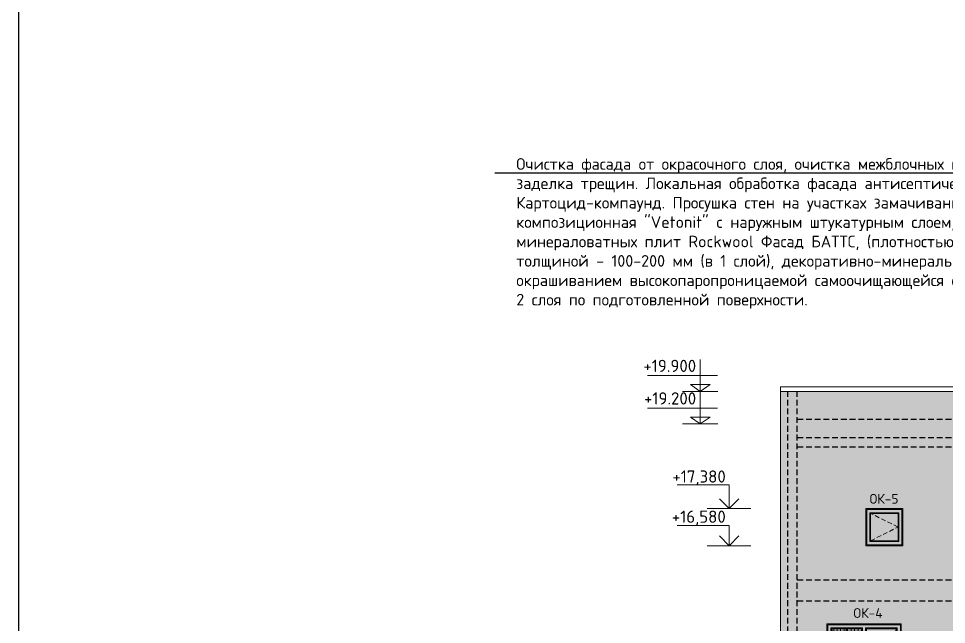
# Model space of a CAD drawing. Header units: millimetres. Extents: x -136099598 to 9192475, y 0 to 779331.
# Drawn here: x -366572 to -346626, y 303442 to 316470 of the extents above; entities that cross this region are included whole.
import ezdxf
from ezdxf import colors
from ezdxf.entities.mleader import LeaderData, LeaderLine
from ezdxf.math import Vec2, Vec3

# ---------------------------------------------------------------- set-up
doc = ezdxf.new("R2010")
doc.units = ezdxf.units.MM
doc.header["$MEASUREMENT"] = 0
doc.linetypes.add('01_base$0$DASHED2', pattern=[0.375, 0.25, -0.125])
doc.linetypes.add('ADSK_Штриховая_ш2 п1', pattern=[3, 2, -1])
doc.layers.get('0').update_dxf_attribs({"color": 250, "lineweight": 9})
doc.layers.get('Defpoints').update_dxf_attribs({"color": 8})
for name, color, linetype, lineweight, true_color in [('!_Окно_00_Штрих_Стекло', 7, 'Continuous', 0, 0x737373), ('RAL 7016', 7, 'Continuous', 0, 0x383e42), ('RAL 90 10', 7, 'Continuous', 0, 0xf1ece1)]:
    doc.layers.add(name, color=color, linetype=linetype, lineweight=lineweight, true_color=true_color)
for name, color, linetype in [('_RAMKA', 7, 'Continuous'), ('PDF _0', 7, 'Continuous'), ('PDF _PDF _0', 7, 'Continuous'), ('PDF _Текст', 7, 'Continuous')]:
    doc.layers.add(name, color=color, linetype=linetype)
for name, color, linetype, lineweight in [('_Фасад', 7, 'Continuous', 9), ('АР.РД_Выноски', 174, 'Continuous', 9), ('Подвал', 250, 'ADSK_Штриховая_ш2 п1', 30), ('СТЕНЫ кирпич ЛИДЕР', 250, 'Continuous', 15), ('Фасад_тонкие', 7, 'Continuous', 5), ('фасады', 7, 'Continuous', 9)]:
    doc.layers.add(name, color=color, linetype=linetype, lineweight=lineweight)
doc.styles.add('ICOCPEUR', font='isocpeur.ttf')
doc.styles.add('PDF ISOCPEUR', font='isocpeur.ttf')

# ---------------------------------------------------------------- blocks, each defined once
blk = doc.blocks.new('A$Cbb492947')
at = {"layer": '!_Окно_00_Штрих_Стекло'}
h = blk.add_hatch(color=256, dxfattribs=at)
h.dxf.hatch_style = 1
h.set_gradient(color1=(70, 92, 124), color2=(219, 225, 235), name='CURVED')
h.paths.add_polyline_path([(1493, 89), (1493, 2213), (90, 2212), (90, 88)])
at = {"layer": 'PDF _PDF _0', "lineweight": 0, "true_color": 0x636466}
h = blk.add_hatch(dxfattribs=at)
h.set_pattern_fill('ANSI37', color=251, scale=600, angle=135)
h.paths.add_polyline_path([(746, 564), (746, 2197), (105, 2196), (105, 563)])
at = {"layer": 'RAL 7016'}
h = blk.add_hatch(color=256, dxfattribs=at)
h.dxf.hatch_style = 1
h.paths.add_polyline_path([(1602, 2301), (0, 2301), (0, 0), (1602, 0)])
h.paths.add_polyline_path([(852, 2196), (1493, 2196), (1493, 564), (852, 563)], flags=16)
h.paths.add_polyline_path([(746, 2196), (746, 564), (105, 563), (105, 2196)], flags=16)
h.paths.add_polyline_path([(1512, 459), (1512, 88), (90, 88), (90, 459)], flags=16)
at = {"layer": 'PDF _0', "linetype": 'ADSK_Штриховая_ш2 п1', "lineweight": 0, "ltscale": 50}
for points in [[(766, 552), (427, 2213), (89, 548), (746, 935), (89, 2213)], [(856, 548), (1114, 548), (1513, 548), (856, 935), (1513, 2213)]]:
    blk.add_lwpolyline(points, dxfattribs=at)
at = {"layer": 'PDF _PDF _0', "lineweight": 0}
for points in [[(0, 0), (1602, 0), (1602, 2301), (0, 2301)], [(20, 20), (1582, 20), (1582, 2281), (20, 2281)], [(89, 548), (766, 548), (766, 2213), (89, 2213)], [(105, 563), (746, 564), (746, 2196), (105, 2196)], [(1513, 548), (836, 548), (836, 2213), (1513, 2213)], [(852, 563), (1493, 564), (1493, 2196), (852, 2196)], [(1512, 88), (90, 88), (90, 459), (1512, 459)]]:
    blk.add_lwpolyline(points, close=True, dxfattribs=at)
at = {"layer": 'PDF _Текст', "lineweight": 0, "insert": (574, 2429), "char_height": 210, "attachment_point": 7, "style": 'PDF ISOCPEUR'}
blk.add_mtext('ОК-4', dxfattribs=at)
blk = doc.blocks.new('A$C51732155')
at = {"layer": '!_Окно_00_Штрих_Стекло'}
h = blk.add_hatch(color=256, dxfattribs=at)
h.dxf.hatch_style = 1
h.set_gradient(color1=(70, 92, 124), color2=(219, 225, 235), name='CURVED')
h.paths.add_polyline_path([(104, 106), (693, 106), (693, 695), (104, 695)])
at = {"layer": 'RAL 7016', "ltscale": 100, "transparency": 33554687}
h = blk.add_hatch(color=256, dxfattribs=at)
h.dxf.hatch_style = 1
h.paths.add_polyline_path([(798, 798), (0, 798), (0, 0), (798, 0)])
h.paths.add_polyline_path([(693, 695), (693, 106), (104, 106), (104, 695)], flags=16)
at = {"layer": 'PDF _0', "lineweight": 0}
blk.add_lwpolyline([(89, 710), (708, 710), (709, 92), (89, 92)], close=True, dxfattribs=at)
at = {"layer": 'PDF _0', "linetype": 'ADSK_Штриховая_ш2 п1', "lineweight": 0, "ltscale": 50}
blk.add_lwpolyline([(104, 106), (693, 401), (104, 695)], dxfattribs=at)
at = {"layer": 'PDF _PDF _0', "lineweight": 0}
for points in [[(0, 0), (798, 0), (798, 798), (0, 798)], [(20, 20), (778, 20), (778, 778), (20, 778)], [(693, 106), (104, 106), (104, 695), (693, 695)]]:
    blk.add_lwpolyline(points, close=True, dxfattribs=at)
at = {"layer": 'PDF _Текст', "lineweight": 0, "insert": (81, 902), "char_height": 210, "attachment_point": 7, "style": 'PDF ISOCPEUR'}
blk.add_mtext('ОК-5', dxfattribs=at)
blk = doc.blocks.new('A$Cd8d14d9d')
at = {"ltscale": 150}
for p, q in [((0, 682), (0, 0)), ((-372, 341), (1132, 341)), ((-380, 0), (380, 0))]:
    blk.add_line(p, q, dxfattribs=at)
blk.add_lwpolyline([(0, 0), (210, 147), (-210, 147), (0, 0)], dxfattribs=at)

msp = doc.modelspace()

# ---------------------------------------------------------------- hatches: boundary and pattern name
at = {"layer": 'RAL 90 10', "ltscale": 100, "transparency": 33554687}
h = msp.add_hatch(color=256, dxfattribs=at)
h.dxf.hatch_style = 1
h.paths.add_polyline_path([(-336771.9, 308453.6), (-350192, 308453.6), (-350192, 288804.9), (-336772, 288804.9)])

# ---------------------------------------------------------------- linework, layer by layer
at = {"layer": '_RAMKA', "ltscale": 100}
msp.add_lwpolyline([(-245672.6, 242529), (-245672.6, 326529), (-366572.1, 326529), (-366572.1, 242529)], close=True, dxfattribs=at)
at = {"layer": '_Фасад', "lineweight": 0}
for p, q in [((-350831.1, 305933.6), (-351766.1, 305933.6)), ((-350831.1, 305135.4), (-351766.1, 305135.4))]:
    msp.add_line(p, q, dxfattribs=at)
at = {"layer": 'Defpoints', "color": 2, "linetype": '01_base$0$DASHED2', "ltscale": 500}
for p, q in [((-350032, 288273.6), (-350032, 308453.6)), ((-349832, 288273.6), (-349832, 308453.6)), ((-349832, 307853.6), (-281617, 307853.6)), ((-349832, 307463.6), (-281617, 307463.6)), ((-349832, 307263.6), (-281617, 307263.6)), ((-349832, 304403.6), (-281617, 304403.6)), ((-349832, 303953.6), (-281617, 303953.6))]:
    msp.add_line(p, q, dxfattribs=at)
at = {"layer": 'СТЕНЫ кирпич ЛИДЕР', "ltscale": 100}
for p, q in [((-350192.1, 288243.6), (-350192, 308453.6)), ((-350192, 308453.6), (-281257, 308453.6))]:
    msp.add_line(p, q, dxfattribs=at)
at = {"layer": 'Фасад_тонкие', "lineweight": 0}
for points in [[(-352414.3, 306443.5), (-351298.6, 306443.5), (-351298.6, 305933.6), (-351085.2, 306142.5), (-351298.6, 305933.6), (-351507.5, 306142.5)], [(-352414.3, 305566.7), (-351298.6, 305566.7), (-351298.6, 305135.4), (-351085.2, 305344.3), (-351298.6, 305135.4), (-351507.5, 305344.3)]]:
    msp.add_lwpolyline(points, dxfattribs=at)
at = {"layer": 'фасады', "ltscale": 150}
msp.add_lwpolyline([(-350192, 308553.5), (-281256.6, 308553.5), (-281256.6, 308453.6), (-350192, 308453.6)], close=True, dxfattribs=at)

# ---------------------------------------------------------------- block references
at = {"layer": 'Подвал', "ltscale": 150}
for name, p in [('A$C51732155', (-348359.3, 305135.4)), ('A$Cbb492947', (-349198.5, 301153.6))]:
    msp.add_blockref(name, p, dxfattribs=at)
at = {"layer": 'СТЕНЫ кирпич ЛИДЕР', "lineweight": 25, "ltscale": 100, "xscale": -1, "rotation": 359.9992924696829}
for p in [(-351917.3, 308453.6), (-351917.3, 307754, 0)]:
    msp.add_blockref('A$Cd8d14d9d', p, dxfattribs=at)

# ---------------------------------------------------------------- texts
at = {"layer": 'PDF _0', "color": 18, "lineweight": 0, "true_color": 0x000000, "char_height": 262.49, "attachment_point": 9, "style": 'PDF ISOCPEUR'}
for s, insert in [('+19.900', (-352006.7, 308870.4, -0.3)), ('+19.200', (-352006.7, 308170.8, -0.3))]:
    msp.add_mtext(s, dxfattribs=dict(at, insert=insert))
at = {"layer": 'PDF _0', "color": 18, "lineweight": 0, "true_color": 0x000000, "char_height": 262.49, "attachment_point": 9, "rotation": 0.00261, "style": 'PDF ISOCPEUR'}
for s, insert in [('+17,380', (-351369.8, 306430.1, 0.3)), ('+16,580', (-351369.8, 305566.7))]:
    msp.add_mtext(s, dxfattribs=dict(at, insert=insert))

# ---------------------------------------------------------------- leaders
at = {"layer": 'АР.РД_Выноски'}
ml = msp.add_multileader_mtext('Standard', dxfattribs=at)
ml.set_content('\\A1;Очистка фасада от окрасочного слоя, очистка межблочных швов от штукатурки и герметика, заделка трещин. Локальная обработка фасада антисептическими составами типа Картоцид-компаунд. Просушка стен на участках замачивания. Устройство Системы фасадной композиционная "Vetonit" c наружным штукатурным слоем, теплоизоляционным слоем из минераловатных плит Rockwool Фасад БАТТС, (плотностью - 128 кг/м3), переменной толщиной - 100-200 мм (в 1 слой), декоративно-минеральным слоем и последующим окрашиванием высокопаропроницаемой самоочищающейся фасадной силикатной краской в 2 слоя по подготовленной поверхности. ', color=256, style='ICOCPEUR')
ml.set_leader_properties(color=256)
ml.build(insert=Vec2(0, 0))
ml.multileader.update_dxf_attribs({"text_left_attachment_type": 6, "text_right_attachment_type": 6, "dogleg_length": 100, "arrow_head_size": 250})
ctx = ml.context
ctx.base_point, ctx.char_height, ctx.arrow_head_size, ctx.landing_gap_size, ctx.plane_origin = Vec3(-355897.7, 313143.1), 250, 250, 25, Vec3(-338571.6, 312099.5)
ctx.left_attachment, ctx.right_attachment = 6, 6
notes = []
notes.append((ctx, [(0, (1, 1, 0), (-341335.2, 313143.1), (-1, 0), 100, [(0, [(-339902.2, 307430.1)], 0, [])])]))
ctx.mtext.insert, ctx.mtext.width, ctx.mtext.flow_direction = Vec3(-355872.7, 313468.1), 14727.298, 5
for ctx, leaders in notes:
    for number, flags, end, landing, length, lines in leaders:
        leader = LeaderData()
        leader.index, (leader.has_last_leader_line, leader.has_dogleg_vector, leader.attachment_direction) = number, flags
        leader.last_leader_point, leader.dogleg_vector, leader.dogleg_length = Vec3(end), Vec3(landing), length
        for number, points, colour, breaks in lines:
            line = LeaderLine()
            line.index, line.vertices, line.color, line.breaks = number, Vec3.list(points), colors.encode_raw_color(colour), breaks
            leader.lines.append(line)
        ctx.leaders.append(leader)

doc.saveas('drawing.dxf')
